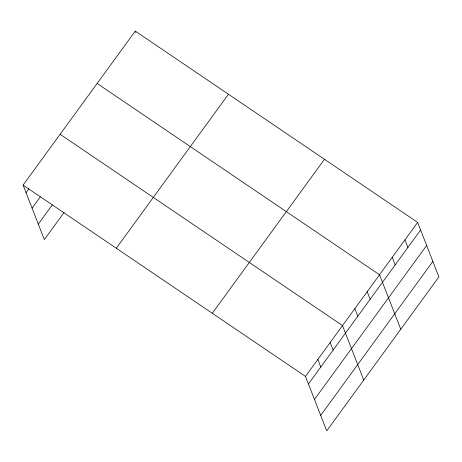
<?xml version="1.0" encoding="UTF-8"?>
<svg xmlns="http://www.w3.org/2000/svg" width="462" height="462" viewBox="0 0 462 462"><rect width="100%" height="100%" fill="white"/><g stroke="black" fill="none" stroke-linecap="round" stroke-linejoin="round"><path stroke-width="0.69" d="M23.1 185.106L135.274 31.116L417.66 222.413L438.9 276.894L326.726 430.884L305.486 376.403L23.1 185.106L44.34 239.587L64.085 212.485M26.051 192.671L28.927 188.721M32.086 208.154L40.309 196.864M38.306 224.105L52.287 204.909M116.285 248.233L228.459 94.248M212.301 313.276L324.474 159.286M305.486 376.403L417.66 222.413M308.437 383.968L420.611 229.978M314.472 399.451L426.645 245.461M320.692 415.402L432.865 261.411M97.135 83.472L379.521 274.769L400.762 329.25M60.118 134.292L342.504 325.589L363.744 380.064M404.949 239.865L407.894 247.43M392.232 257.317L395.183 264.882M367.18 291.707L370.131 299.272M354.845 308.651L357.79 316.216M330.163 342.527L333.114 350.092M317.827 359.465L320.772 367.03M135.274 31.116L135.764 32.38"/></g></svg>
